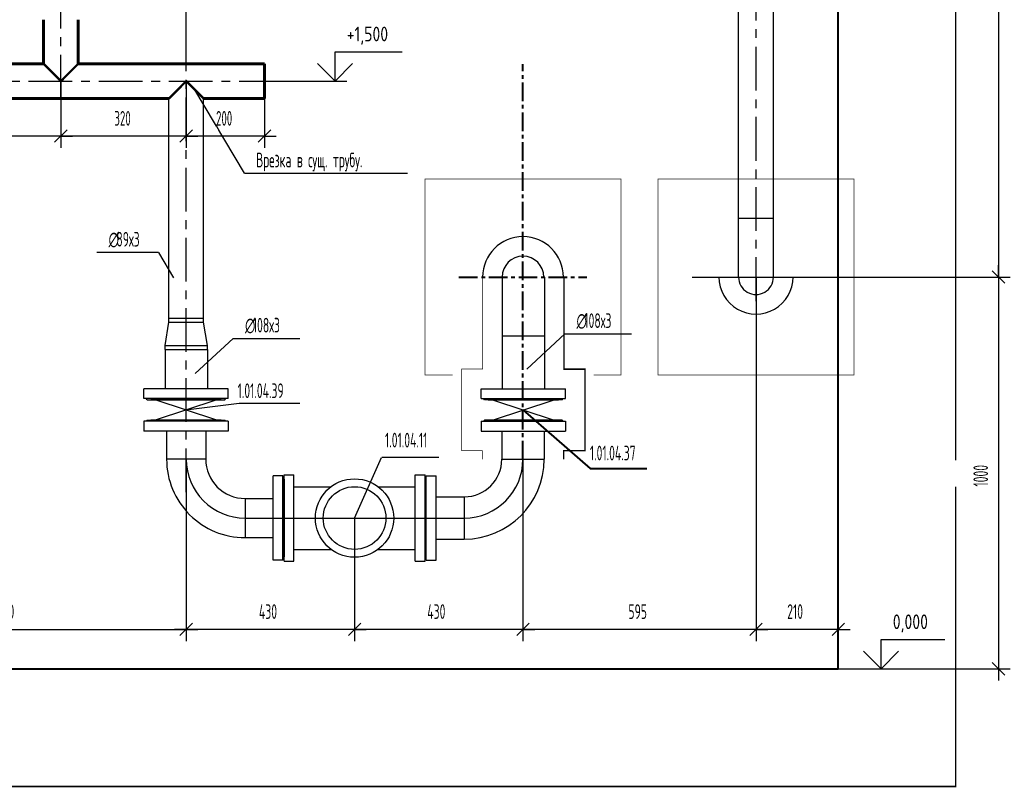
# Model space of a CAD drawing. Header units: millimetres. Extents: x -2281 to 17340, y -2563 to 4166.
# Drawn here: x 4421 to 4589.6, y 138.4 to 269 of the extents above; entities that cross this region are included whole.
import ezdxf

# ---------------------------------------------------------------- set-up
doc = ezdxf.new("R2010")
doc.units = ezdxf.units.MM
for name, pattern in [('K5LT32777', [0]), ('K5LT32802', [0]), ('K5LT32807', [0]), ('K5LT32814', [5.08, 3.175, -0.635, 0.635, -0.635]), ('K5LT32817', [100.2, 50, -25, 0.2, -25]), ('K5LT_AXLED', [11.939881, 7.439881, -1.5, 1.5, -1.5]), ('K5LT_THIN', [0])]:
    doc.linetypes.add(name, pattern=pattern)
doc.layers.add('Системный слой', color=7, linetype='Continuous')
doc.styles.add('KDIMTEXTSTYLE', font='GOST_AU.SHX', dxfattribs={"width": 0.96, "oblique": 15, "height": 5})
doc.styles.add('KTEXTSTYLE', font='GOST_AU.SHX', dxfattribs={"width": 0.96, "height": 5})
doc.dimstyles.new('KDIMSTYLE (0.07)', dxfattribs={"dimtxt": 5, "dimasz": 1, "dimexe": 2, "dimexo": 0, "dimgap": 1, "dimtad": 1, "dimlfac": 15, "dimtxsty": 'KDIMTEXTSTYLE', "dimsah": 1, "dimcen": 0, "dimdle": 1, "dimadec": 0, "dimazin": 0, "dimtfac": 0.667, "dimtmove": 0, "dimatfit": 3, "dimfxl": 1, "dimtvp": 1, "dimtolj": 1, "dimtzin": 0, "dimarcsym": 0})

# ---------------------------------------------------------------- blocks, each defined once
blk = doc.blocks.new('U328')
at = {"layer": 'Системный слой', "color": 7, "linetype": 'K5LT_THIN', "lineweight": 13}
for p, q in [((4499.55, 200.7), (4513.88, 200.7)), ((4499.55, 200.7), (4499.55, 199.03)), ((4500.1, 200.9), (4499.93, 200.7)), ((4513.34, 200.9), (4500.1, 200.9)), ((4500.72, 200.9), (4512.72, 200.9)), ((4513.34, 200.9), (4513.51, 200.7)), ((4513.88, 200.7), (4513.88, 199.03)), ((4499.55, 199.03), (4513.88, 199.03))]:
    blk.add_line(p, q, dxfattribs=at)
blk = doc.blocks.new('U327')
at = {"layer": 'Системный слой'}
blk.add_blockref('U328', (0, 0), dxfattribs=at)
blk = doc.blocks.new('U329')
at = {"layer": 'Системный слой', "color": 7, "linetype": 'K5LT_THIN', "lineweight": 13}
for p, q in [((4501.45, 204.37), (4511.98, 204.37)), ((4501.45, 204.37), (4511.98, 200.9)), ((4501.45, 200.9), (4511.98, 204.37)), ((4511.98, 200.9), (4501.45, 200.9))]:
    blk.add_line(p, q, dxfattribs=at)
blk = doc.blocks.new('U330')
at = {"layer": 'Системный слой', "color": 7, "linetype": 'K5LT_THIN', "lineweight": 13}
for p, q in [((4503.06, 194.24), (4510.26, 194.24)), ((4496.66, 187.84), (4496.66, 180.64))]:
    blk.add_line(p, q, dxfattribs=at)
for radius in [10, 13.6, 6.4]:
    blk.add_arc((4496.66, 194.24), radius, 270, 0, dxfattribs=at)
blk = doc.blocks.new('U332')
at = {"layer": 'Системный слой', "color": 7, "linetype": 'K5LT_THIN', "lineweight": 13}
for p, q in [((4499.55, 204.57), (4499.55, 206.23)), ((4499.55, 206.23), (4513.88, 206.23)), ((4513.88, 204.57), (4513.88, 206.23)), ((4499.55, 204.57), (4513.88, 204.57)), ((4500.1, 204.37), (4499.93, 204.57)), ((4513.34, 204.37), (4500.1, 204.37)), ((4500.72, 204.37), (4512.72, 204.37)), ((4513.34, 204.37), (4513.51, 204.57))]:
    blk.add_line(p, q, dxfattribs=at)
blk = doc.blocks.new('U331')
at = {"layer": 'Системный слой'}
blk.add_blockref('U332', (0, 0), dxfattribs=at)
blk = doc.blocks.new('U334')
at = {"layer": 'Системный слой', "color": 7, "linetype": 'K5LT_THIN', "lineweight": 13}
for p, q in [((4490, 190.86), (4490.2, 191.02)), ((4490, 190.86), (4490, 177.61)), ((4490.2, 177.07), (4490.2, 191.4)), ((4490.2, 191.4), (4491.86, 191.4)), ((4491.86, 177.07), (4491.86, 191.4)), ((4490, 178.24), (4490, 190.24)), ((4490, 177.61), (4490.2, 177.45)), ((4490.2, 177.07), (4491.86, 177.07))]:
    blk.add_line(p, q, dxfattribs=at)
blk = doc.blocks.new('U333')
at = {"layer": 'Системный слой'}
blk.add_blockref('U334', (0, 0), dxfattribs=at)
blk = doc.blocks.new('U336')
at = {"layer": 'Системный слой', "color": 7, "linetype": 'K5LT_THIN', "lineweight": 13}
for p, q in [((4464.13, 177.07), (4464.13, 191.4)), ((4465.8, 191.4), (4464.13, 191.4)), ((4465.8, 177.07), (4465.8, 191.4)), ((4466, 190.86), (4465.8, 191.02)), ((4466, 190.86), (4466, 177.61)), ((4466, 178.24), (4466, 190.24)), ((4465.8, 177.07), (4464.13, 177.07)), ((4466, 177.61), (4465.8, 177.45))]:
    blk.add_line(p, q, dxfattribs=at)
blk = doc.blocks.new('U335')
at = {"layer": 'Системный слой'}
blk.add_blockref('U336', (0, 0), dxfattribs=at)
blk = doc.blocks.new('U338')
at = {"layer": 'Системный слой', "color": 7, "linetype": 'K5LT_THIN', "lineweight": 13}
for p, q in [((4456.47, 200.7), (4442.13, 200.7)), ((4442.13, 200.7), (4442.13, 199.03)), ((4442.68, 200.9), (4442.51, 200.7)), ((4442.68, 200.9), (4455.92, 200.9)), ((4455.3, 200.9), (4443.3, 200.9)), ((4455.92, 200.9), (4456.09, 200.7)), ((4456.47, 200.7), (4456.47, 199.03)), ((4456.47, 199.03), (4442.13, 199.03))]:
    blk.add_line(p, q, dxfattribs=at)
blk = doc.blocks.new('U337')
at = {"layer": 'Системный слой'}
blk.add_blockref('U338', (0, 0), dxfattribs=at)
blk = doc.blocks.new('U339')
at = {"layer": 'Системный слой', "color": 7, "linetype": 'K5LT_THIN', "lineweight": 13}
for p, q in [((4454.57, 204.37), (4444.03, 204.37)), ((4454.57, 204.37), (4444.03, 200.9)), ((4454.57, 200.9), (4444.03, 204.37)), ((4444.03, 200.9), (4454.57, 200.9))]:
    blk.add_line(p, q, dxfattribs=at)
blk = doc.blocks.new('U341')
at = {"layer": 'Системный слой', "color": 7, "linetype": 'K5LT_THIN', "lineweight": 13}
for p, q in [((4456.47, 206.23), (4442.13, 206.23)), ((4442.13, 204.57), (4442.13, 206.23)), ((4456.47, 204.57), (4456.47, 206.23)), ((4456.47, 204.57), (4442.13, 204.57)), ((4442.68, 204.37), (4442.51, 204.57)), ((4442.68, 204.37), (4455.92, 204.37)), ((4455.3, 204.37), (4443.3, 204.37)), ((4455.92, 204.37), (4456.09, 204.57))]:
    blk.add_line(p, q, dxfattribs=at)
blk = doc.blocks.new('U340')
at = {"layer": 'Системный слой'}
blk.add_blockref('U341', (0, 0), dxfattribs=at)
blk = doc.blocks.new('U342')
at = {"layer": 'Системный слой', "color": 7, "linetype": 'K5LT_THIN', "lineweight": 13}
for p, q in [((4445.74, 213.57), (4446.37, 217.57)), ((4446.37, 218.23), (4452.3, 218.23)), ((4446.37, 217.57), (4446.37, 218.23)), ((4446.37, 217.57), (4452.3, 217.57)), ((4452.3, 217.57), (4452.3, 218.23)), ((4452.94, 213.57), (4452.3, 217.57)), ((4445.74, 212.9), (4445.74, 213.57)), ((4445.74, 213.57), (4452.94, 213.57)), ((4445.74, 212.9), (4452.94, 212.9)), ((4452.94, 212.9), (4452.94, 213.57))]:
    blk.add_line(p, q, dxfattribs=at)
blk = doc.blocks.new('D0')
at = {"layer": 'Системный слой', "color": 7, "linetype": 'K5LT_THIN', "lineweight": 13}
for p, q in [((4588.66, 224.18), (4586.54, 226.3)), ((4587.6, 225.24), (4587.6, 227.24)), ((4546.33, 225.24), (4589.6, 225.24)), ((4587.6, 225.24), (4587.6, 158.57)), ((4560.33, 158.57), (4589.6, 158.57)), ((4586.54, 159.63), (4588.66, 157.51)), ((4587.6, 158.57), (4587.6, 156.57))]:
    blk.add_line(p, q, dxfattribs=at)
at = {"layer": 'Системный слой', "color": 7, "insert": (4583.33, 189.59), "char_height": 2.5, "attachment_point": 1, "rotation": 90, "style": 'KTEXTSTYLE'}
blk.add_mtext('\\H3.5;\\W0.965;\\Q15;\\Q0;\\W0.715;\\H2.50;1000', dxfattribs=at)
blk.add_wipeout([(4581.6, 189.59), (4578.03, 189.59), (4578.03, 194.03), (4581.6, 194.03)]).dxf.layer = 'Системный слой'
blk = doc.blocks.new('KDIMARROW_03')
at = {"layer": 'Системный слой', "color": 0, "linetype": 'K5LT_THIN', "lineweight": 13}
for p, q in [((-1.06, -1.06), (1.06, 1.06)), ((0, 0), (-1, 0)), ((0, 0), (2, 0))]:
    blk.add_line(p, q, dxfattribs=at)
blk = doc.blocks.new('D1')
at = {"layer": 'Системный слой', "color": 7, "linetype": 'K5LT_THIN', "lineweight": 13}
for p, q in [((4587.6, 384.64), (4587.6, 386.64)), ((4546.33, 384.64), (4589.6, 384.64)), ((4588.66, 383.58), (4586.54, 385.7)), ((4587.6, 384.64), (4587.6, 225.24)), ((4586.54, 226.3), (4588.66, 224.18)), ((4547.16, 225.24), (4589.6, 225.24)), ((4587.6, 225.24), (4587.6, 223.24))]:
    blk.add_line(p, q, dxfattribs=at)
at = {"layer": 'Системный слой', "color": 7, "insert": (4583.33, 301.63), "char_height": 2.5, "attachment_point": 1, "rotation": 90, "style": 'KTEXTSTYLE'}
blk.add_mtext('\\H3.5;\\W0.965;\\Q15;\\Q0;\\H2.50;2390', dxfattribs=at)
blk.add_wipeout([(4581.6, 301.63), (4578.03, 301.63), (4578.03, 307.98), (4581.6, 307.98)]).dxf.layer = 'Системный слой'
blk = doc.blocks.new('D4')
at = {"layer": 'Системный слой', "color": 7, "linetype": 'K5LT_THIN', "lineweight": 13}
for p, q in [((4546.33, 278.37), (4546.33, 270.41)), ((4450.4, 273.47), (4448.28, 271.35)), ((4449.34, 261.54), (4449.34, 274.41)), ((4545.27, 271.35), (4547.39, 273.47)), ((4449.34, 272.41), (4447.34, 272.41)), ((4546.33, 272.41), (4449.34, 272.41)), ((4546.33, 272.41), (4548.33, 272.41))]:
    blk.add_line(p, q, dxfattribs=at)
at = {"layer": 'Системный слой', "color": 7, "insert": (4495.45, 276.68), "char_height": 2.5, "attachment_point": 1, "style": 'KTEXTSTYLE'}
blk.add_mtext('\\H3.5;\\W0.965;\\Q15;\\Q0;\\W0.715;\\H2.50;1455', dxfattribs=at)
blk.add_wipeout([(4495.45, 278.41), (4495.45, 281.98), (4500.02, 281.98), (4500.02, 278.41)]).dxf.layer = 'Системный слой'
blk = doc.blocks.new('D15')
at = {"layer": 'Системный слой', "color": 7, "linetype": 'K5LT_THIN', "lineweight": 13}
for p, q in [((4406.67, 258.57), (4406.67, 247.22)), ((4428, 258.57), (4428, 247.22)), ((4407.73, 250.28), (4405.61, 248.16)), ((4426.94, 248.16), (4429.07, 250.28)), ((4406.67, 249.22), (4404.67, 249.22)), ((4428, 249.22), (4406.67, 249.22)), ((4428, 249.22), (4430, 249.22))]:
    blk.add_line(p, q, dxfattribs=at)
at = {"layer": 'Системный слой', "color": 7, "insert": (4415.78, 253.49), "char_height": 2.5, "attachment_point": 1, "style": 'KTEXTSTYLE'}
blk.add_mtext('\\H3.5;\\W0.965;\\Q15;\\Q0;\\W0.665;\\H2.50;320', dxfattribs=at)
blk.add_wipeout([(4415.78, 255.22), (4415.78, 258.79), (4418.77, 258.79), (4418.77, 255.22)]).dxf.layer = 'Системный слой'
blk = doc.blocks.new('D16')
at = {"layer": 'Системный слой', "color": 7, "linetype": 'K5LT_THIN', "lineweight": 13}
for p, q in [((4428, 258.57), (4428, 247.22)), ((4449.34, 258.57), (4449.34, 247.22)), ((4429.07, 250.28), (4426.94, 248.16)), ((4448.28, 248.16), (4450.4, 250.28)), ((4428, 249.22), (4426, 249.22)), ((4449.34, 249.22), (4428, 249.22)), ((4449.34, 249.22), (4451.34, 249.22))]:
    blk.add_line(p, q, dxfattribs=at)
blk.add_wipeout([(4437.12, 250.22), (4437.12, 253.79), (4440.1, 253.79), (4440.1, 250.22)]).dxf.layer = 'Системный слой'
at = {"layer": 'Системный слой', "color": 7, "insert": (4437.12, 253.49), "char_height": 2.5, "attachment_point": 1, "style": 'KTEXTSTYLE'}
blk.add_mtext('\\H3.5;\\W0.965;\\Q15;\\Q0;\\W0.665;\\H2.50;320', dxfattribs=at)
blk = doc.blocks.new('D17')
at = {"layer": 'Системный слой', "color": 7, "linetype": 'K5LT_THIN', "lineweight": 13}
for p, q in [((4449.34, 258.57), (4449.34, 247.22)), ((4462.67, 258.57), (4462.67, 247.22)), ((4450.4, 250.28), (4448.28, 248.16)), ((4461.61, 248.16), (4463.73, 250.28)), ((4449.34, 249.22), (4447.34, 249.22)), ((4462.67, 249.22), (4449.34, 249.22)), ((4462.67, 249.22), (4464.67, 249.22))]:
    blk.add_line(p, q, dxfattribs=at)
blk.add_wipeout([(4454.42, 250.22), (4454.42, 253.79), (4457.46, 253.79), (4457.46, 250.22)]).dxf.layer = 'Системный слой'
at = {"layer": 'Системный слой', "color": 7, "insert": (4454.42, 253.49), "char_height": 2.5, "attachment_point": 1, "style": 'KTEXTSTYLE'}
blk.add_mtext('\\H3.5;\\W0.965;\\Q15;\\Q0;\\W0.665;\\H2.50;200', dxfattribs=at)
blk = doc.blocks.new('U570')
at = {"layer": 'Системный слой', "color": 7, "linetype": 'K5LT_THIN', "lineweight": 13}
for p, q in [((4474.67, 258.57), (4474.67, 263.57)), ((4474.67, 263.57), (4486.08, 263.57)), ((4471.67, 261.57), (4474.67, 258.57)), ((4474.67, 258.57), (4477.67, 261.57)), ((4463.82, 258.57), (4476.67, 258.57))]:
    blk.add_line(p, q, dxfattribs=at)
at = {"layer": 'Системный слой', "color": 7, "insert": (4476.67, 267.84), "char_height": 2.5, "attachment_point": 1, "style": 'KTEXTSTYLE'}
blk.add_mtext('\\H3.5;\\W0.965;\\Q15;\\Q0;\\H2.50;+1,500', dxfattribs=at)
blk = doc.blocks.new('U591')
at = {"layer": 'Системный слой', "color": 7, "linetype": 'K5LT_THIN', "lineweight": 13}
for p, q in [((4567.61, 158.57), (4567.61, 163.57)), ((4567.61, 163.57), (4578.48, 163.57)), ((4564.61, 161.57), (4567.61, 158.57)), ((4567.61, 158.57), (4570.61, 161.57))]:
    blk.add_line(p, q, dxfattribs=at)
at = {"layer": 'Системный слой', "color": 7, "insert": (4569.61, 167.84), "char_height": 2.5, "attachment_point": 1, "style": 'KTEXTSTYLE'}
blk.add_mtext('\\H3.5;\\W0.965;\\Q15;\\Q0;\\H2.50;0,000', dxfattribs=at)
blk = doc.blocks.new('U659')
at = {"layer": 'Системный слой', "color": 7, "linetype": 'K5LT_THIN', "lineweight": 13}
for q in [(4434.13, 229.42), (4447.2, 225.09)]:
    blk.add_line((4444.61, 229.42), q, dxfattribs=at)
at = {"layer": 'Системный слой', "color": 7, "char_height": 2.5, "attachment_point": 1, "style": 'KTEXTSTYLE'}
for s, insert in [('\\H3.5;\\W0.965;\\Q15;\\Q0;\\W0.715;\\H2.50;∅', (4436.13, 232.92)), ('\\H3.5;\\W0.965;\\Q15;\\Q0;\\W0.715;\\H2.50;89х3', (4437.45, 232.92))]:
    blk.add_mtext(s, dxfattribs=dict(at, insert=insert))
blk = doc.blocks.new('U674')
at = {"layer": 'Системный слой', "color": 7, "linetype": 'K5LT_THIN', "lineweight": 13}
for q in [(4450.89, 208.8), (4468.7, 214.8)]:
    blk.add_line((4457.36, 214.8), q, dxfattribs=at)
at = {"layer": 'Системный слой', "color": 7, "char_height": 2.5, "attachment_point": 1, "style": 'KTEXTSTYLE'}
for s, insert in [('\\H3.5;\\W0.965;\\Q15;\\Q0;\\W0.715;\\H2.50;∅', (4459.36, 218.3)), ('\\H3.5;\\W0.965;\\Q15;\\Q0;\\W0.715;\\H2.50;108х3', (4460.68, 218.3))]:
    blk.add_mtext(s, dxfattribs=dict(at, insert=insert))
blk = doc.blocks.new('U675')
at = {"layer": 'Системный слой', "color": 7, "linetype": 'K5LT_THIN', "lineweight": 13}
for q in [(4507.31, 209.57), (4525.13, 215.57)]:
    blk.add_line((4513.78, 215.57), q, dxfattribs=at)
at = {"layer": 'Системный слой', "color": 7, "char_height": 2.5, "attachment_point": 1, "style": 'KTEXTSTYLE'}
for s, insert in [('\\H3.5;\\W0.965;\\Q15;\\Q0;\\W0.715;\\H2.50;∅', (4515.78, 219.07)), ('\\H3.5;\\W0.965;\\Q15;\\Q0;\\W0.715;\\H2.50;108х3', (4517.11, 219.07))]:
    blk.add_mtext(s, dxfattribs=dict(at, insert=insert))
blk = doc.blocks.new('U698')
at = {"layer": 'Системный слой', "color": 7, "linetype": 'K5LT_THIN', "lineweight": 13}
for q in [(4450.82, 257.09), (4486.98, 242.9)]:
    blk.add_line((4459.24, 242.9), q, dxfattribs=at)
at = {"layer": 'Системный слой', "color": 7, "insert": (4461.24, 246.4), "char_height": 2.5, "attachment_point": 1, "style": 'KTEXTSTYLE'}
blk.add_mtext('\\H3.5;\\W0.965;\\Q15;\\Q0;\\W0.715;\\H2.50;Врезка в сущ. трубу.', dxfattribs=at)
blk = doc.blocks.new('D145')
at = {"layer": 'Системный слой', "color": 7, "linetype": 'K5LT_THIN', "lineweight": 13}
for p, q in [((4315.89, 184.24), (4315.89, 186.24)), ((4341.34, 184.24), (4313.89, 184.24)), ((4316.95, 183.18), (4314.83, 185.3)), ((4315.89, 158.57), (4315.89, 184.24)), ((4438.84, 158.57), (4313.89, 158.57)), ((4314.83, 159.63), (4316.95, 157.51)), ((4315.89, 158.57), (4315.89, 156.57))]:
    blk.add_line(p, q, dxfattribs=at)
at = {"layer": 'Системный слой', "color": 7, "insert": (4311.62, 169.45), "char_height": 2.5, "attachment_point": 1, "rotation": 90, "style": 'KTEXTSTYLE'}
blk.add_mtext('\\H3.5;\\W0.965;\\Q15;\\Q0;\\W0.715;\\H2.50;385', dxfattribs=at)
blk.add_wipeout([(4309.89, 169.45), (4306.32, 169.45), (4306.32, 173.2), (4309.89, 173.2)]).dxf.layer = 'Системный слой'
blk = doc.blocks.new('D154')
at = {"layer": 'Системный слой', "color": 7, "linetype": 'K5LT_THIN', "lineweight": 13}
for p, q in [((4449.34, 194.24), (4449.34, 163.3)), ((4478, 178.9), (4478, 163.3)), ((4449.34, 165.3), (4447.34, 165.3)), ((4450.4, 166.36), (4448.28, 164.24)), ((4478, 165.3), (4449.34, 165.3)), ((4476.94, 164.24), (4479.06, 166.36)), ((4478, 165.3), (4480, 165.3))]:
    blk.add_line(p, q, dxfattribs=at)
at = {"layer": 'Системный слой', "color": 7, "insert": (4461.72, 169.57), "char_height": 2.5, "attachment_point": 1, "style": 'KTEXTSTYLE'}
blk.add_mtext('\\H3.5;\\W0.965;\\Q15;\\Q0;\\W0.715;\\H2.50;430', dxfattribs=at)
blk.add_wipeout([(4461.72, 171.3), (4461.72, 174.87), (4465.46, 174.87), (4465.46, 171.3)]).dxf.layer = 'Системный слой'
blk = doc.blocks.new('D155')
at = {"layer": 'Системный слой', "color": 7, "linetype": 'K5LT_THIN', "lineweight": 13}
for p, q in [((4506.66, 194.24), (4506.66, 163.3)), ((4478, 184.24), (4478, 163.3)), ((4478, 165.3), (4476, 165.3)), ((4479.06, 166.36), (4476.94, 164.24)), ((4506.66, 165.3), (4478, 165.3)), ((4505.6, 164.24), (4507.72, 166.36)), ((4506.66, 165.3), (4508.66, 165.3))]:
    blk.add_line(p, q, dxfattribs=at)
at = {"layer": 'Системный слой', "color": 7, "insert": (4490.38, 169.57), "char_height": 2.5, "attachment_point": 1, "style": 'KTEXTSTYLE'}
blk.add_mtext('\\H3.5;\\W0.965;\\Q15;\\Q0;\\W0.715;\\H2.50;430', dxfattribs=at)
blk.add_wipeout([(4490.38, 171.3), (4490.38, 174.87), (4494.13, 174.87), (4494.13, 171.3)]).dxf.layer = 'Системный слой'
blk = doc.blocks.new('D156')
at = {"layer": 'Системный слой', "color": 7, "linetype": 'K5LT_THIN', "lineweight": 13}
for p, q in [((4546.33, 222.27), (4546.33, 163.3)), ((4506.66, 194.24), (4506.66, 163.3)), ((4506.66, 165.3), (4504.66, 165.3)), ((4507.72, 166.36), (4505.6, 164.24)), ((4546.33, 165.3), (4506.66, 165.3)), ((4545.27, 164.24), (4547.39, 166.36)), ((4546.33, 165.3), (4548.33, 165.3))]:
    blk.add_line(p, q, dxfattribs=at)
at = {"layer": 'Системный слой', "color": 7, "insert": (4524.61, 169.57), "char_height": 2.5, "attachment_point": 1, "style": 'KTEXTSTYLE'}
blk.add_mtext('\\H3.5;\\W0.965;\\Q15;\\Q0;\\W0.715;\\H2.50;595', dxfattribs=at)
blk.add_wipeout([(4524.61, 171.3), (4524.61, 174.87), (4528.23, 174.87), (4528.23, 171.3)]).dxf.layer = 'Системный слой'
blk = doc.blocks.new('D157')
at = {"layer": 'Системный слой', "color": 7, "linetype": 'K5LT_THIN', "lineweight": 13}
for p, q in [((4546.33, 225.24), (4546.33, 163.3)), ((4560.33, 225.24), (4560.33, 163.3)), ((4546.33, 165.3), (4544.33, 165.3)), ((4547.39, 166.36), (4545.27, 164.24)), ((4560.33, 165.3), (4546.33, 165.3)), ((4559.27, 164.24), (4561.39, 166.36)), ((4560.33, 165.3), (4562.33, 165.3))]:
    blk.add_line(p, q, dxfattribs=at)
at = {"layer": 'Системный слой', "color": 7, "insert": (4551.64, 169.57), "char_height": 2.5, "attachment_point": 1, "style": 'KTEXTSTYLE'}
blk.add_mtext('\\H3.5;\\W0.965;\\Q15;\\Q0;\\W0.715;\\H2.50;210', dxfattribs=at)
blk.add_wipeout([(4551.64, 171.3), (4551.64, 174.87), (4554.88, 174.87), (4554.88, 171.3)]).dxf.layer = 'Системный слой'
blk = doc.blocks.new('D158')
at = {"layer": 'Системный слой', "color": 7, "linetype": 'K5LT_THIN', "lineweight": 13}
for p, q in [((4388.66, 194.24), (4388.66, 163.3)), ((4449.34, 194.24), (4449.34, 163.3)), ((4388.66, 165.3), (4386.66, 165.3)), ((4389.72, 166.36), (4387.6, 164.24)), ((4388.66, 165.3), (4449.34, 165.3)), ((4448.28, 164.24), (4450.4, 166.36)), ((4449.34, 165.3), (4451.34, 165.3))]:
    blk.add_line(p, q, dxfattribs=at)
at = {"layer": 'Системный слой', "color": 7, "insert": (4417.31, 169.57), "char_height": 2.5, "attachment_point": 1, "style": 'KTEXTSTYLE'}
blk.add_mtext('\\H3.5;\\W0.965;\\Q15;\\Q0;\\W0.715;\\H2.50;910', dxfattribs=at)
blk.add_wipeout([(4417.31, 171.3), (4417.31, 174.87), (4420.55, 174.87), (4420.55, 171.3)]).dxf.layer = 'Системный слой'

msp = doc.modelspace()

# ---------------------------------------------------------------- linework, layer by layer
at = {"layer": 'Системный слой', "color": 6, "linetype": 'K5LT32807', "lineweight": 25, "true_color": 0xff00ff}
for p, q in [((4560.33003, 158.56929), (4560.33003, 452.3625)), ((4057.40069, 158.56929), (4560.33003, 158.56929))]:
    msp.add_line(p, q, dxfattribs=at)
at = {"layer": 'Системный слой', "color": 30, "linetype": 'K5LT_AXLED', "lineweight": 13, "true_color": 0xff8000}
for p, q in [((4546.33003, 221.1529), (4546.33003, 426.60952)), ((4428.00468, 255.60262), (4428.00468, 390.56929)), ((4449.33801, 188.64622), (4449.33801, 261.53596)), ((4315.05708, 258.56929), (4468.45708, 258.56929))]:
    msp.add_line(p, q, dxfattribs=at)
at = {"layer": 'Системный слой', "color": 7, "linetype": 'K5LT_THIN', "lineweight": 13}
for p, q in [((4543.36336, 225.23596), (4543.36336, 366.89518)), ((4549.2967, 225.23596), (4549.2967, 364.88123)), ((4446.37092, 218.23495), (4446.37102, 255.60273)), ((4452.30424, 218.23495), (4452.30424, 255.60262)), ((4543.36336, 235.23596), (4549.2967, 235.23596)), ((4503.11767, 225.23596), (4503.11767, 206.23495)), ((4510.31767, 225.23596), (4510.31767, 206.23495)), ((4535.43886, 225.23596), (4557.2212, 225.23596)), ((4503.11767, 215.23596), (4510.31767, 215.23596)), ((4445.77589, 212.90162), (4445.77589, 206.23495)), ((4452.97589, 212.90162), (4452.97589, 206.23495)), ((4449.2997, 202.63495), (4458.33993, 203.78769)), ((4458.33993, 203.78769), (4468.69962, 203.78769)), ((4446.00431, 199.03495), (4446.00431, 194.16631)), ((4452.67098, 199.03495), (4452.67098, 194.13744)), ((4503.06336, 199.03495), (4503.06336, 194.23596)), ((4510.26336, 199.03495), (4510.26336, 194.23596)), ((4452.67134, 194.23602), (4446.00468, 194.23602)), ((4477.9967, 184.23596), (4482.57926, 194.52857)), ((4492.35284, 194.52857), (4482.61638, 194.52857)), ((4465.9967, 176.90262), (4465.9967, 191.56929)), ((4465.9967, 191.56929), (4467.66336, 191.56929)), ((4467.66336, 176.90262), (4467.66336, 191.56929)), ((4488.33003, 176.90262), (4488.33003, 191.56929)), ((4488.33003, 191.56929), (4489.9967, 191.56929)), ((4489.9967, 176.90262), (4489.9967, 191.56929)), ((4467.66336, 189.56929), (4473.9967, 189.56929)), ((4481.9967, 189.56929), (4488.33003, 189.56929)), ((4459.35401, 187.56937), (4464.13003, 187.56937)), ((4459.35401, 187.56937), (4459.35401, 180.9027)), ((4491.86336, 187.83596), (4496.66336, 187.83596)), ((4459.35401, 184.23596), (4496.66336, 184.23596)), ((4459.33801, 180.90269), (4464.13003, 180.90269)), ((4491.86336, 180.63596), (4496.66336, 180.63596)), ((4467.66336, 178.90262), (4473.9967, 178.90262)), ((4481.9967, 178.90262), (4488.33003, 178.90262)), ((4465.9967, 176.90262), (4467.66336, 176.90262)), ((4488.33003, 176.90262), (4489.9967, 176.90262))]:
    msp.add_line(p, q, dxfattribs=at)
at = {"layer": 'Системный слой', "color": 6, "linetype": 'K5LT32802', "lineweight": 40, "true_color": 0xff00ff}
for p, q in [((4425.03757, 269.00262), (4425.03757, 261.53596)), ((4430.97091, 269.00262), (4430.97091, 261.53596)), ((4409.58306, 261.53596), (4425.03757, 261.53596)), ((4430.97091, 261.53596), (4447.31513, 261.53596)), ((4447.31513, 261.53596), (4462.67047, 261.53596)), ((4462.67047, 255.60262), (4462.67047, 261.53596)), ((4409.58306, 255.60262), (4446.37091, 255.60262)), ((4452.30424, 255.60262), (4462.67047, 255.60262))]:
    msp.add_line(p, q, dxfattribs=at)
at = {"layer": 'Системный слой', "color": 191, "linetype": 'K5LT32814', "lineweight": 25, "true_color": 0xbf7fff}
for p, q in [((4506.66336, 194.20386), (4506.66336, 261.46295)), ((4495.77219, 225.23596), (4517.55453, 225.23596))]:
    msp.add_line(p, q, dxfattribs=at)
at = {"layer": 'Системный слой', "color": 7, "linetype": 'K5LT32777', "lineweight": 25}
for p, q in [((4506.66336, 202.65282), (4518.12658, 192.6674)), ((4518.12658, 192.6674), (4527.77133, 192.6674))]:
    msp.add_line(p, q, dxfattribs=at)
at = {"layer": 'Системный слой', "color": 6, "linetype": 'K5LT32807', "true_color": 0xff00ff, "const_width": 0.25}
msp.add_lwpolyline([(4057.40069, 138.56929), (4580.33003, 138.56929), (4580.33003, 452.3625)], dxfattribs=at)
at = {"layer": 'Системный слой', "color": 6, "linetype": 'K5LT32802', "true_color": 0xff00ff, "const_width": 0.4}
for points in [[(4425.03757, 261.53596), (4428.00468, 258.56929), (4430.97091, 261.53596)], [(4446.37091, 255.60262), (4449.33801, 258.56929), (4452.30424, 255.60262)]]:
    msp.add_lwpolyline(points, dxfattribs=at)
at = {"layer": 'Системный слой', "color": 7, "linetype": 'K5LT_THIN', "const_width": 0.11}
for points in [[(4494.70898, 208.56929), (4489.9967, 208.56929), (4489.9967, 241.90262), (4523.33003, 241.90262), (4523.33003, 208.56929), (4518.72214, 208.56929)], [(4562.9967, 208.56929), (4529.66336, 208.56929), (4529.66336, 241.90262), (4562.9967, 241.90262), (4562.9967, 208.56929)], [(4499.73003, 194.23596), (4499.73003, 195.70162), (4496.21767, 195.70162), (4496.21767, 209.56828), (4499.78434, 209.56828), (4499.78434, 225.23596)]]:
    msp.add_lwpolyline(points, dxfattribs=at)
at = {"layer": 'Системный слой', "color": 114, "linetype": 'K5LT32817', "true_color": 0x00a552, "const_width": 0.25}
msp.add_lwpolyline([(4513.65101, 225.23596), (4513.65101, 209.56828), (4517.21767, 209.56828), (4517.21767, 195.70162), (4513.5967, 195.70162), (4513.5967, 194.23596)], dxfattribs=at)
at = {"layer": 'Системный слой', "color": 7, "linetype": 'K5LT_THIN', "lineweight": 13}
for radius in [6.66667, 5.33333]:
    msp.add_circle((4477.9967, 184.23596), radius, dxfattribs=at)
for centre, radius, start, end in [((4506.66336, 225.23596), 6.87902, 0, 180), ((4506.66336, 225.23596), 3.54569, 0, 180), ((4546.33003, 225.23596), 6.3, 179.9992585, 0), ((4546.33003, 225.23596), 2.96667, 179.9992585, 0), ((4459.33801, 194.23602), 13.33333, 180, 270.06874), ((4459.33801, 194.23602), 10, 180, 270.1145667), ((4459.33801, 194.23602), 6.66667, 180, 270.13748)]:
    msp.add_arc(centre, radius, start, end, dxfattribs=at)

# ---------------------------------------------------------------- block references
at = {"layer": 'Системный слой'}
for name in ['U659', 'U342', 'U674', 'U675', 'U340', 'U331', 'U339', 'U329', 'U337', 'U327', 'U330', 'U335', 'U333']:
    msp.add_blockref(name, (0, 0), dxfattribs=at)

# ---------------------------------------------------------------- texts
at = {"layer": 'Системный слой', "color": 7, "char_height": 2.5, "attachment_point": 1, "style": 'KTEXTSTYLE'}
for s, insert in [('\\H3.5;\\W0.965;\\Q15;\\Q0;\\W0.715;\\H2.50;1.01.04.39', (4458.08803, 207.14574)), ('\\H3.5;\\W0.965;\\Q15;\\Q0;\\W0.715;\\H2.50;1.01.04.11', (4483.17732, 198.74577))]:
    msp.add_mtext(s, dxfattribs=dict(at, insert=insert))

# ---------------------------------------------------------------- next in the draw order: dimensions: what is measured, and where the dimension line sits
at = {"layer": 'Системный слой', "color": 7}
dim = msp.add_linear_dim(base=(4428.00468, 249.21968), p1=(4406.67112, 258.56929), p2=(4428.00468, 258.56929), dimstyle='KDIMSTYLE (0.07)', override={"dimexo": 0, "dimpost": '\\H50.0;\\W0.665;\\Q0;<>', "dimblk1": 'KDIMARROW_03', "dimblk2": 'KDIMARROW_03', "dimse1": 0, "dimse2": 0, "dimclrt": 7, "dimtolj": 1}, dxfattribs=at)
dim.commit()
dim.dimension.update_dxf_attribs({"geometry": 'D15', "text_midpoint": (4417.3379, 249.21968), "dimtype": 160})
for base, p1, p2, text, picture, middle in [((4587.596, 225.23596), (4560.33003, 158.56929), (4546.33003, 225.23596), '\\H50.0;\\W0.965;\\Q0;\\H50.0;\\W0.965;\\Q0;\\Q0;\\W0.715;\\H2.50;1000\\Q0;\\W0.965;\\H50.00;', 'D0', (4587.596, 191.90262)), ((4315.89134, 158.56929), (4341.33801, 184.23602), (4438.83544, 158.56929), '\\H50.0;\\W0.965;\\Q0;\\H50.0;\\W0.965;\\Q0;\\Q0;\\W0.715;\\H2.50;385\\Q0;\\W0.965;\\H50.00;', 'D145', (4315.89134, 171.40265))]:
    dim = msp.add_linear_dim(base=base, p1=p1, p2=p2, angle=90, text=text, dimstyle='KDIMSTYLE (0.07)', override={"dimexo": 0, "dimblk1": 'KDIMARROW_03', "dimblk2": 'KDIMARROW_03', "dimse1": 0, "dimse2": 0, "dimclrt": 7, "dimtolj": 1}, dxfattribs=at)
    dim.commit()
    dim.dimension.update_dxf_attribs({"geometry": picture, "text_midpoint": middle, "dimtype": 160})
dim = msp.add_linear_dim(base=(4477.9967, 165.30376), p1=(4449.33801, 194.23529), p2=(4477.9967, 178.90262), text='\\H50.0;\\W0.965;\\Q0;\\H50.0;\\W0.965;\\Q0;\\Q0;\\W0.715;\\H2.50;430\\Q0;\\W0.965;\\H50.00;', dimstyle='KDIMSTYLE (0.07)', override={"dimexo": 0, "dimblk1": 'KDIMARROW_03', "dimblk2": 'KDIMARROW_03', "dimse1": 0, "dimse2": 0, "dimclrt": 7, "dimtolj": 1}, dxfattribs=at)
dim.commit()
dim.dimension.update_dxf_attribs({"geometry": 'D154', "text_midpoint": (4463.66735, 165.30376), "dimtype": 160})

# ---------------------------------------------------------------- next in the draw order: block references
at = {"layer": 'Системный слой'}
msp.add_blockref('U591', (0, 0), dxfattribs=at)

# ---------------------------------------------------------------- next in the draw order: dimensions: what is measured, and where the dimension line sits
at = {"layer": 'Системный слой', "color": 7}
dim = msp.add_linear_dim(base=(4587.596, 384.63596), p1=(4547.16336, 225.23596), p2=(4546.33003, 384.63596), angle=90, text='\\H50.0;\\W0.965;\\Q0;\\H50.0;\\W0.965;\\Q0;\\Q0;2390\\Q0;', dimstyle='KDIMSTYLE (0.07)', override={"dimexo": 0, "dimblk1": 'KDIMARROW_03', "dimblk2": 'KDIMARROW_03', "dimse1": 0, "dimse2": 0, "dimclrt": 7, "dimtolj": 1}, dxfattribs=at)
dim.commit()
dim.dimension.update_dxf_attribs({"geometry": 'D1', "text_midpoint": (4587.596, 304.93596), "dimtype": 160})
dim = msp.add_linear_dim(base=(4449.33801, 249.21968), p1=(4428.00468, 258.56929), p2=(4449.33801, 258.56929), dimstyle='KDIMSTYLE (0.07)', override={"dimexo": 0, "dimpost": '\\H50.0;\\W0.665;\\Q0;<>', "dimblk1": 'KDIMARROW_03', "dimblk2": 'KDIMARROW_03', "dimse1": 0, "dimse2": 0, "dimclrt": 7, "dimtolj": 1}, dxfattribs=at)
dim.commit()
dim.dimension.update_dxf_attribs({"geometry": 'D16', "text_midpoint": (4438.67134, 249.21968), "dimtype": 160})
for base, p1, p2, text, picture, middle in [((4388.66336, 165.30376), (4449.33801, 194.23602), (4388.66336, 194.23596), '\\H50.0;\\W0.965;\\Q0;\\H50.0;\\W0.965;\\Q0;\\Q0;\\W0.715;\\H2.50;910\\Q0;\\W0.965;\\H50.00;', 'D158', (4419.00069, 165.30376)), ((4506.66336, 165.30376), (4477.9967, 184.23596), (4506.66336, 194.23596), '\\H50.0;\\W0.965;\\Q0;\\H50.0;\\W0.965;\\Q0;\\Q0;\\W0.715;\\H2.50;430\\Q0;\\W0.965;\\H50.00;', 'D155', (4492.33003, 165.30376))]:
    dim = msp.add_linear_dim(base=base, p1=p1, p2=p2, text=text, dimstyle='KDIMSTYLE (0.07)', override={"dimexo": 0, "dimblk1": 'KDIMARROW_03', "dimblk2": 'KDIMARROW_03', "dimse1": 0, "dimse2": 0, "dimclrt": 7, "dimtolj": 1}, dxfattribs=at)
    dim.commit()
    dim.dimension.update_dxf_attribs({"geometry": picture, "text_midpoint": middle, "dimtype": 160})

# ---------------------------------------------------------------- next in the draw order: dimensions: what is measured, and where the dimension line sits
dim = msp.add_linear_dim(base=(4546.33003, 272.4114), p1=(4449.33801, 261.53596), p2=(4546.33003, 278.37084), dimstyle='KDIMSTYLE (0.07)', override={"dimexo": 0, "dimpost": '\\H50.0;\\W0.965;\\Q0;<>', "dimblk1": 'KDIMARROW_03', "dimblk2": 'KDIMARROW_03', "dimse1": 0, "dimse2": 0, "dimclrt": 7, "dimtolj": 1}, dxfattribs=at)
dim.commit()
dim.dimension.update_dxf_attribs({"geometry": 'D4', "text_midpoint": (4497.83402, 272.4114), "dimtype": 160})
for base, p1, p2, text, picture, middle in [((4462.67047, 249.21968), (4449.33801, 258.56929), (4462.67047, 258.56929), '\\H50.0;\\W0.665;\\Q0;\\H50.0;\\W0.665;\\Q0;\\Q0;\\W0.455;\\H2.50;200\\Q0;\\H50.00;', 'D17', (4456.00424, 249.21968)), ((4546.33001, 165.30376), (4506.66336, 194.23596), (4546.33001, 222.26929), '\\H50.0;\\W0.965;\\Q0;\\H50.0;\\W0.965;\\Q0;\\Q0;\\W0.715;\\H2.50;595\\Q0;\\W0.965;\\H50.00;', 'D156', (4526.49669, 165.30376))]:
    dim = msp.add_linear_dim(base=base, p1=p1, p2=p2, text=text, dimstyle='KDIMSTYLE (0.07)', override={"dimexo": 0, "dimblk1": 'KDIMARROW_03', "dimblk2": 'KDIMARROW_03', "dimse1": 0, "dimse2": 0, "dimclrt": 7, "dimtolj": 1}, dxfattribs=at)
    dim.commit()
    dim.dimension.update_dxf_attribs({"geometry": picture, "text_midpoint": middle, "dimtype": 160})

# ---------------------------------------------------------------- next in the draw order: block references
at = {"layer": 'Системный слой'}
for name in ['U570', 'U698']:
    msp.add_blockref(name, (0, 0), dxfattribs=at)

# ---------------------------------------------------------------- next in the draw order: texts
at = {"layer": 'Системный слой', "color": 7, "insert": (4518.04789, 196.54584), "char_height": 2.5, "attachment_point": 1, "style": 'KTEXTSTYLE'}
msp.add_mtext('\\H3.5;\\W0.965;\\Q15;\\Q0;\\W0.715;\\H2.50;1.01.04.37', dxfattribs=at)

# ---------------------------------------------------------------- next in the draw order: dimensions: what is measured, and where the dimension line sits
at = {"layer": 'Системный слой', "color": 7}
dim = msp.add_linear_dim(base=(4560.33003, 165.30376), p1=(4546.33003, 225.23596), p2=(4560.33003, 225.23596), text='\\H50.0;\\W0.965;\\Q0;\\H50.0;\\W0.965;\\Q0;\\Q0;\\W0.715;\\H2.50;210\\Q0;\\W0.965;\\H50.00;', dimstyle='KDIMSTYLE (0.07)', override={"dimexo": 0, "dimblk1": 'KDIMARROW_03', "dimblk2": 'KDIMARROW_03', "dimse1": 0, "dimse2": 0, "dimclrt": 7, "dimtolj": 1}, dxfattribs=at)
dim.commit()
dim.dimension.update_dxf_attribs({"geometry": 'D157', "text_midpoint": (4553.33003, 165.30376), "dimtype": 160})

doc.saveas('drawing.dxf')
